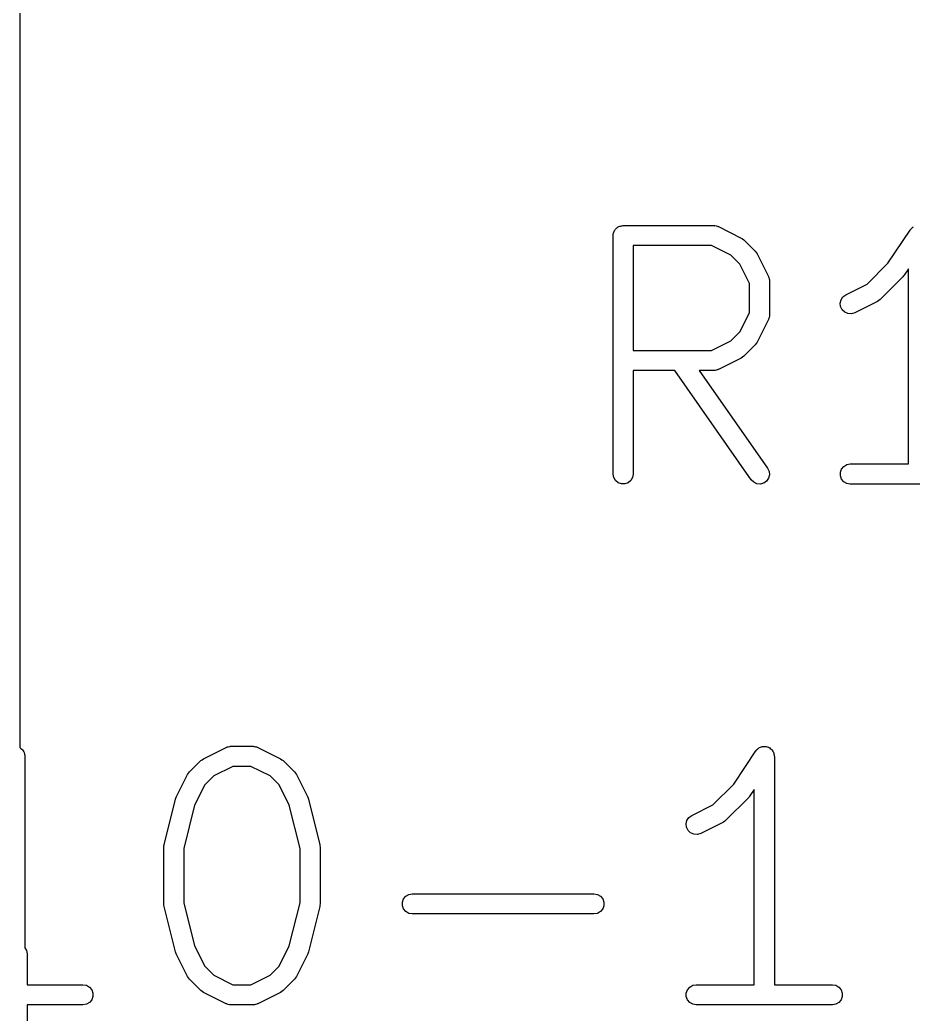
# Model space of a CAD drawing. Extents: x -2.2 to 86.5, y -78.6 to 9.2.
# Drawn here: x 65.1 to 69.62, y -41.04 to -36.01 of the extents above; entities that cross this region are included whole.
import ezdxf

# ---------------------------------------------------------------- set-up
doc = ezdxf.new("R2010")
doc.units = 0
doc.header["$MEASUREMENT"] = 0
doc.layers.add('BLACK', color=7, linetype='CONTINUOUS')

msp = doc.modelspace()

# ---------------------------------------------------------------- linework, layer by layer
at = {"layer": 'Black'}
for p, q in [((65.1, -33.7635), (65.1, -39.6921)), ((68.1067, -37.0798), (68.1083, -37.0756)), ((68.1083, -37.0756), (68.1111, -37.0722)), ((68.1111, -37.0722), (68.1133, -37.0684)), ((68.1133, -37.0684), (68.1168, -37.0655)), ((68.1168, -37.0655), (68.1196, -37.0621)), ((68.1196, -37.0621), (68.1235, -37.0599)), ((68.1235, -37.0599), (68.1269, -37.0571)), ((68.1269, -37.0571), (68.131, -37.0555)), ((68.131, -37.0555), (68.1349, -37.0533)), ((68.1349, -37.0533), (68.1393, -37.0525)), ((68.1393, -37.0525), (68.1434, -37.051)), ((68.1434, -37.051), (68.1479, -37.051)), ((68.1479, -37.051), (68.1523, -37.0502)), ((68.1523, -37.0502), (68.6119, -37.0502)), ((68.6119, -37.0502), (68.6148, -37.0508)), ((68.6148, -37.0508), (68.6177, -37.0506)), ((68.6177, -37.0506), (68.6234, -37.0523)), ((68.6234, -37.0523), (68.6293, -37.0533)), ((68.6293, -37.0533), (68.6318, -37.0548)), ((68.6318, -37.0548), (68.6346, -37.0556)), ((68.6346, -37.0556), (68.7495, -37.1131)), ((69.4916, -37.241), (69.6038, -37.0729)), ((69.6038, -37.0729), (69.6057, -37.0708)), ((69.6057, -37.0708), (69.6071, -37.0684)), ((69.6071, -37.0684), (69.6118, -37.0645)), ((69.6118, -37.0645), (69.6159, -37.0601)), ((69.6159, -37.0601), (69.6185, -37.0589)), ((69.6185, -37.0589), (69.6206, -37.0571)), ((68.1015, -37.101), (68.1022, -37.0967)), ((68.1015, -38.3075), (68.1015, -37.101)), ((68.1022, -37.0922), (68.1038, -37.0881)), ((68.1022, -37.0967), (68.1022, -37.0922)), ((68.1038, -37.0881), (68.1045, -37.0837)), ((68.1045, -37.0837), (68.1067, -37.0798)), ((68.7495, -37.1131), (68.756, -37.1179)), ((68.756, -37.1179), (68.7627, -37.1226)), ((68.7627, -37.1226), (68.8202, -37.18)), ((68.2031, -37.1518), (68.2031, -37.6822)), ((68.5999, -37.1518), (68.2031, -37.1518)), ((68.6967, -37.2003), (68.5999, -37.1518)), ((68.7425, -37.246), (68.6967, -37.2003)), ((68.8202, -37.18), (68.8248, -37.1867)), ((68.8248, -37.1867), (68.8297, -37.1932)), ((68.8297, -37.1932), (68.8871, -37.3081)), ((68.7909, -37.3428), (68.7425, -37.246)), ((69.3861, -37.3466), (69.4916, -37.241)), ((69.5952, -37.2688), (69.5734, -37.3016)), ((69.5952, -38.2567), (69.5952, -37.2688)), ((68.8871, -37.3081), (68.888, -37.3109)), ((68.888, -37.3109), (68.8894, -37.3135)), ((68.8894, -37.3135), (68.8905, -37.3193)), ((68.8905, -37.3193), (68.8922, -37.325)), ((68.8922, -37.325), (68.892, -37.328)), ((68.892, -37.328), (68.8925, -37.3309)), ((69.567, -37.3093), (69.4521, -37.4242)), ((69.5699, -37.3052), (69.567, -37.3093)), ((69.5734, -37.3016), (69.5699, -37.3052)), ((68.7909, -37.4912), (68.7909, -37.3428)), ((68.8925, -37.3309), (68.8925, -37.5032)), ((69.2786, -37.4003), (69.3861, -37.3466)), ((69.2506, -37.4427), (69.2547, -37.4256)), ((69.2547, -37.4256), (69.2644, -37.4108)), ((69.2644, -37.4108), (69.2786, -37.4003)), ((69.4455, -37.4289), (69.4389, -37.4337)), ((69.4521, -37.4242), (69.4455, -37.4289)), ((69.2526, -37.4602), (69.2506, -37.4427)), ((69.2605, -37.476), (69.2526, -37.4602)), ((69.2733, -37.4882), (69.2605, -37.476)), ((69.4389, -37.4337), (69.324, -37.4912)), ((68.7425, -37.588), (68.7909, -37.4912)), ((68.8871, -37.5259), (68.8297, -37.6408)), ((68.888, -37.5231), (68.8871, -37.5259)), ((68.8894, -37.5206), (68.888, -37.5231)), ((68.8905, -37.5147), (68.8894, -37.5206)), ((68.8922, -37.509), (68.8905, -37.5147)), ((68.8925, -37.5032), (68.892, -37.5061)), ((68.892, -37.5061), (68.8922, -37.509)), ((69.2895, -37.4952), (69.2733, -37.4882)), ((69.3071, -37.4962), (69.2895, -37.4952)), ((69.324, -37.4912), (69.3071, -37.4962)), ((68.6967, -37.6338), (68.7425, -37.588)), ((68.2031, -37.6822), (68.5999, -37.6822)), ((68.5999, -37.6822), (68.6967, -37.6338)), ((68.8202, -37.654), (68.7627, -37.7115)), ((68.8248, -37.6474), (68.8202, -37.654)), ((68.8297, -37.6408), (68.8248, -37.6474)), ((68.7495, -37.721), (68.6346, -37.7785)), ((68.7561, -37.7161), (68.7495, -37.721)), ((68.7627, -37.7115), (68.7561, -37.7161)), ((68.6148, -37.7833), (68.6119, -37.7838)), ((68.6177, -37.7835), (68.6148, -37.7833)), ((68.6234, -37.7818), (68.6177, -37.7835)), ((68.6293, -37.7808), (68.6234, -37.7818)), ((68.6318, -37.7793), (68.6293, -37.7808)), ((68.6346, -37.7785), (68.6318, -37.7793)), ((68.4131, -37.7838), (68.2031, -37.7838)), ((68.2031, -37.7838), (68.2031, -38.3075)), ((68.8001, -38.3367), (68.4131, -37.7838)), ((68.6119, -37.7838), (68.5371, -37.7838)), ((68.5371, -37.7838), (68.8833, -38.2784)), ((68.8833, -38.2784), (68.8908, -38.2944)), ((69.2513, -38.2987), (69.2573, -38.2821)), ((69.2573, -38.2821), (69.2687, -38.2686)), ((69.2687, -38.2686), (69.2839, -38.2598)), ((69.2839, -38.2598), (69.3013, -38.2567)), ((69.3013, -38.2567), (69.5952, -38.2567)), ((68.1045, -38.3249), (68.1015, -38.3075)), ((68.1133, -38.3402), (68.1045, -38.3249)), ((68.2, -38.3249), (68.1912, -38.3402)), ((68.2031, -38.3075), (68.2, -38.3249)), ((68.8125, -38.3492), (68.8001, -38.3367)), ((68.8877, -38.329), (68.8776, -38.3435)), ((68.8923, -38.312), (68.8877, -38.329)), ((68.8908, -38.2944), (68.8923, -38.312)), ((69.2513, -38.3164), (69.2513, -38.2987)), ((69.2573, -38.3329), (69.2513, -38.3164)), ((69.2687, -38.3465), (69.2573, -38.3329)), ((68.1269, -38.3515), (68.1133, -38.3402)), ((68.1434, -38.3576), (68.1269, -38.3515)), ((68.1611, -38.3576), (68.1434, -38.3576)), ((68.1777, -38.3515), (68.1611, -38.3576)), ((68.1912, -38.3402), (68.1777, -38.3515)), ((68.8285, -38.3566), (68.8125, -38.3492)), ((68.8461, -38.3582), (68.8285, -38.3566)), ((68.8632, -38.3536), (68.8461, -38.3582)), ((68.8776, -38.3435), (68.8632, -38.3536)), ((69.2839, -38.3553), (69.2687, -38.3465)), ((69.3013, -38.3583), (69.2839, -38.3553)), ((69.9907, -38.3583), (69.3013, -38.3583)), ((65.1, -39.6921), (65.1046, -39.696)), ((66.0285, -39.7481), (66.1434, -39.6906)), ((66.1434, -39.6906), (66.1462, -39.6898)), ((66.1462, -39.6898), (66.1487, -39.6883)), ((66.1487, -39.6883), (66.1546, -39.6873)), ((66.1546, -39.6873), (66.1603, -39.6856)), ((66.1603, -39.6856), (66.1632, -39.6858)), ((66.1632, -39.6858), (66.1661, -39.6852)), ((66.1661, -39.6852), (66.281, -39.6852)), ((66.281, -39.6852), (66.2839, -39.6858)), ((66.2839, -39.6858), (66.2868, -39.6856)), ((66.2868, -39.6856), (66.2925, -39.6873)), ((66.2925, -39.6873), (66.2984, -39.6883)), ((66.2984, -39.6883), (66.3009, -39.6898)), ((66.3009, -39.6898), (66.3037, -39.6906)), ((66.3037, -39.6906), (66.4186, -39.7481)), ((68.8321, -39.6995), (68.8363, -39.6951)), ((68.8363, -39.6951), (68.8388, -39.6939)), ((68.8388, -39.6939), (68.841, -39.6921)), ((68.841, -39.6921), (68.8467, -39.69)), ((68.8467, -39.69), (68.8521, -39.6873)), ((68.8521, -39.6873), (68.8549, -39.687)), ((68.8549, -39.687), (68.8576, -39.686)), ((68.8576, -39.686), (68.8636, -39.686)), ((68.8636, -39.686), (68.8697, -39.6854)), ((68.8697, -39.6854), (68.8724, -39.686)), ((68.8724, -39.686), (68.8752, -39.686)), ((68.8752, -39.686), (68.8809, -39.6881)), ((68.8809, -39.6881), (68.8868, -39.6895)), ((68.8868, -39.6895), (68.8891, -39.6911)), ((68.8891, -39.6911), (68.8918, -39.6921)), ((68.8918, -39.6921), (68.8964, -39.696)), ((65.1046, -39.696), (65.1096, -39.6993)), ((65.1096, -39.6993), (65.1113, -39.7016)), ((65.1113, -39.7016), (65.1134, -39.7034)), ((65.1134, -39.7034), (65.1165, -39.7086)), ((65.1165, -39.7086), (65.1201, -39.7135)), ((65.1201, -39.7135), (65.1209, -39.7162)), ((65.1209, -39.7162), (65.1223, -39.7187)), ((65.1223, -39.7187), (65.1233, -39.7246)), ((65.1233, -39.7246), (65.125, -39.7305)), ((65.125, -39.7305), (65.1248, -39.7333)), ((65.1248, -39.7333), (65.1253, -39.736)), ((65.1253, -39.736), (65.1253, -40.7052)), ((68.712, -39.876), (68.8241, -39.7079)), ((68.8241, -39.7079), (68.8261, -39.7058)), ((68.8261, -39.7058), (68.8275, -39.7034)), ((68.8275, -39.7034), (68.8321, -39.6995)), ((68.8964, -39.696), (68.9015, -39.6993)), ((68.9015, -39.6993), (68.9031, -39.7016)), ((68.9031, -39.7016), (68.9053, -39.7034)), ((68.9053, -39.7034), (68.9083, -39.7086)), ((68.9083, -39.7086), (68.9119, -39.7135)), ((68.9119, -39.7135), (68.9127, -39.7162)), ((68.9127, -39.7162), (68.9141, -39.7187)), ((68.9141, -39.7187), (68.9152, -39.7246)), ((68.9152, -39.7246), (68.9169, -39.7305)), ((68.9169, -39.7305), (68.9167, -39.7333)), ((68.9167, -39.7333), (68.9172, -39.736)), ((68.9172, -39.736), (68.9172, -40.8917)), ((65.9578, -39.815), (66.0153, -39.7576)), ((66.0153, -39.7576), (66.022, -39.7529)), ((66.022, -39.7529), (66.0285, -39.7481)), ((66.1781, -39.7868), (66.0813, -39.8352)), ((66.269, -39.7868), (66.1781, -39.7868)), ((66.3658, -39.8353), (66.269, -39.7868)), ((66.4186, -39.7481), (66.4252, -39.7529)), ((66.4252, -39.7529), (66.4318, -39.7576)), ((66.4318, -39.7576), (66.4893, -39.815)), ((65.8909, -39.9431), (65.9483, -39.8282)), ((65.9483, -39.8282), (65.9532, -39.8217)), ((65.9532, -39.8217), (65.9578, -39.815)), ((66.0813, -39.8352), (66.0355, -39.881)), ((66.4116, -39.881), (66.3658, -39.8353)), ((66.4893, -39.815), (66.494, -39.8217)), ((66.494, -39.8217), (66.4988, -39.8282)), ((66.4988, -39.8282), (66.5563, -39.9431)), ((66.0355, -39.881), (65.9842, -39.9836)), ((66.4629, -39.9836), (66.4116, -39.881)), ((68.6065, -39.9816), (68.712, -39.876)), ((65.8893, -39.9485), (65.8909, -39.9431)), ((66.5563, -39.9431), (66.5579, -39.9485)), ((68.7874, -39.9443), (68.6725, -40.0592)), ((68.7903, -39.9402), (68.7874, -39.9443)), ((68.7937, -39.9366), (68.7903, -39.9402)), ((68.8156, -39.9038), (68.7937, -39.9366)), ((68.8156, -40.8917), (68.8156, -39.9038)), ((65.8296, -40.1833), (65.887, -39.9535)), ((65.887, -39.9535), (65.8893, -39.9485)), ((65.9842, -39.9836), (65.9297, -40.2019)), ((66.5175, -40.2019), (66.4629, -39.9836)), ((66.5579, -39.9485), (66.5601, -39.9535)), ((66.5601, -39.9535), (66.6176, -40.1833)), ((68.4989, -40.0353), (68.6065, -39.9816)), ((68.4751, -40.0606), (68.4848, -40.0458)), ((68.4848, -40.0458), (68.4989, -40.0353)), ((68.471, -40.0777), (68.4751, -40.0606)), ((68.473, -40.0952), (68.471, -40.0777)), ((68.4809, -40.111), (68.473, -40.0952)), ((68.6593, -40.0687), (68.5444, -40.1262)), ((68.6658, -40.0639), (68.6593, -40.0687)), ((68.6725, -40.0592), (68.6658, -40.0639)), ((68.4937, -40.1232), (68.4809, -40.111)), ((68.5099, -40.1302), (68.4937, -40.1232)), ((68.5275, -40.1312), (68.5099, -40.1302)), ((68.5444, -40.1262), (68.5275, -40.1312)), ((65.8281, -40.1957), (65.8291, -40.1895)), ((65.8281, -40.4829), (65.8281, -40.1957)), ((65.8291, -40.1895), (65.8296, -40.1833)), ((66.6176, -40.1833), (66.618, -40.1895)), ((66.618, -40.1895), (66.6191, -40.1957)), ((66.6191, -40.1957), (66.6191, -40.4829)), ((65.9297, -40.2019), (65.9297, -40.4767)), ((66.5175, -40.4767), (66.5175, -40.2019)), ((67.0414, -40.4575), (67.0527, -40.444)), ((67.0527, -40.444), (67.068, -40.4352)), ((67.068, -40.4352), (67.0854, -40.4321)), ((67.0854, -40.4321), (68.0046, -40.4321)), ((68.0046, -40.4321), (68.022, -40.4352)), ((68.022, -40.4352), (68.0373, -40.444)), ((68.0373, -40.444), (68.0486, -40.4575)), ((65.8291, -40.4891), (65.8281, -40.4829)), ((65.8296, -40.4952), (65.8291, -40.4891)), ((65.887, -40.7251), (65.8296, -40.4952)), ((65.9297, -40.4767), (65.9842, -40.695)), ((66.4629, -40.695), (66.5175, -40.4767)), ((66.6176, -40.4952), (66.5601, -40.7251)), ((66.618, -40.4891), (66.6176, -40.4952)), ((66.6191, -40.4829), (66.618, -40.4891)), ((67.0353, -40.4741), (67.0414, -40.4575)), ((67.0353, -40.4917), (67.0353, -40.4741)), ((67.0414, -40.5083), (67.0353, -40.4917)), ((68.0486, -40.4575), (68.0546, -40.4741)), ((68.0546, -40.4917), (68.0486, -40.5083)), ((68.0546, -40.4741), (68.0546, -40.4917)), ((67.0527, -40.5218), (67.0414, -40.5083)), ((67.068, -40.5307), (67.0527, -40.5218)), ((67.0854, -40.5337), (67.068, -40.5307)), ((68.0046, -40.5337), (67.0854, -40.5337)), ((68.022, -40.5307), (68.0046, -40.5337)), ((68.0373, -40.5218), (68.022, -40.5307)), ((68.0486, -40.5083), (68.0373, -40.5218)), ((65.9842, -40.695), (66.0355, -40.7976)), ((66.4116, -40.7976), (66.4629, -40.695)), ((65.1253, -40.7052), (65.1331, -40.7187)), ((65.1331, -40.7187), (65.1362, -40.736)), ((65.1362, -40.736), (65.1362, -40.8917)), ((65.8893, -40.7301), (65.887, -40.7251)), ((65.8909, -40.7355), (65.8893, -40.7301)), ((65.9483, -40.8504), (65.8909, -40.7355)), ((66.5563, -40.7355), (66.4988, -40.8504)), ((66.5579, -40.7301), (66.5563, -40.7355)), ((66.5601, -40.7251), (66.5579, -40.7301)), ((66.0355, -40.7976), (66.0813, -40.8433)), ((66.3658, -40.8433), (66.4116, -40.7976)), ((65.9532, -40.8569), (65.9483, -40.8504)), ((66.0813, -40.8433), (66.1781, -40.8917)), ((66.269, -40.8917), (66.3658, -40.8433)), ((66.4988, -40.8504), (66.494, -40.8569)), ((65.1362, -40.8917), (65.4192, -40.8917)), ((65.4192, -40.8917), (65.4366, -40.8948)), ((65.4366, -40.8948), (65.4519, -40.9036)), ((65.9578, -40.8636), (65.9532, -40.8569)), ((66.0153, -40.921), (65.9578, -40.8636)), ((66.1781, -40.8917), (66.269, -40.8917)), ((66.4893, -40.8636), (66.4318, -40.921)), ((66.494, -40.8569), (66.4893, -40.8636)), ((68.489, -40.9036), (68.5043, -40.8948)), ((68.5043, -40.8948), (68.5217, -40.8917)), ((68.5217, -40.8917), (68.8156, -40.8917)), ((68.9172, -40.8917), (69.2111, -40.8917)), ((69.2111, -40.8917), (69.2285, -40.8948)), ((69.2285, -40.8948), (69.2437, -40.9036)), ((65.4519, -40.9036), (65.4632, -40.9171)), ((65.4632, -40.9171), (65.4693, -40.9337)), ((65.4693, -40.9514), (65.4632, -40.9679)), ((65.4693, -40.9337), (65.4693, -40.9514)), ((66.022, -40.9257), (66.0153, -40.921)), ((66.0285, -40.9305), (66.022, -40.9257)), ((66.1434, -40.988), (66.0285, -40.9305)), ((66.4186, -40.9305), (66.3037, -40.988)), ((66.4252, -40.9257), (66.4186, -40.9305)), ((66.4318, -40.921), (66.4252, -40.9257)), ((68.4716, -40.9337), (68.4777, -40.9171)), ((68.4716, -40.9514), (68.4716, -40.9337)), ((68.4777, -40.9679), (68.4716, -40.9514)), ((68.4777, -40.9171), (68.489, -40.9036)), ((69.2437, -40.9036), (69.2551, -40.9171)), ((69.2551, -40.9171), (69.2611, -40.9337)), ((69.2611, -40.9514), (69.2551, -40.9679)), ((69.2611, -40.9337), (69.2611, -40.9514)), ((65.4192, -40.9933), (65.1362, -40.9933)), ((65.1362, -40.9933), (65.1362, -41.4752)), ((65.4366, -40.9903), (65.4192, -40.9933)), ((65.4519, -40.9815), (65.4366, -40.9903)), ((65.4632, -40.9679), (65.4519, -40.9815)), ((66.1462, -40.9888), (66.1434, -40.988)), ((66.1487, -40.9903), (66.1462, -40.9888)), ((66.1546, -40.9913), (66.1487, -40.9903)), ((66.1603, -40.993), (66.1546, -40.9913)), ((66.1632, -40.9928), (66.1603, -40.993)), ((66.1661, -40.9933), (66.1632, -40.9928)), ((66.281, -40.9933), (66.1661, -40.9933)), ((66.2839, -40.9928), (66.281, -40.9933)), ((66.2868, -40.993), (66.2839, -40.9928)), ((66.2925, -40.9913), (66.2868, -40.993)), ((66.2984, -40.9903), (66.2925, -40.9913)), ((66.3009, -40.9888), (66.2984, -40.9903)), ((66.3037, -40.988), (66.3009, -40.9888)), ((68.489, -40.9815), (68.4777, -40.9679)), ((68.5043, -40.9903), (68.489, -40.9815)), ((68.5217, -40.9933), (68.5043, -40.9903)), ((69.2111, -40.9933), (68.5217, -40.9933)), ((69.2285, -40.9903), (69.2111, -40.9933)), ((69.2437, -40.9815), (69.2285, -40.9903)), ((69.2551, -40.9679), (69.2437, -40.9815))]:
    msp.add_line(p, q, dxfattribs=at)

doc.saveas('drawing.dxf')
